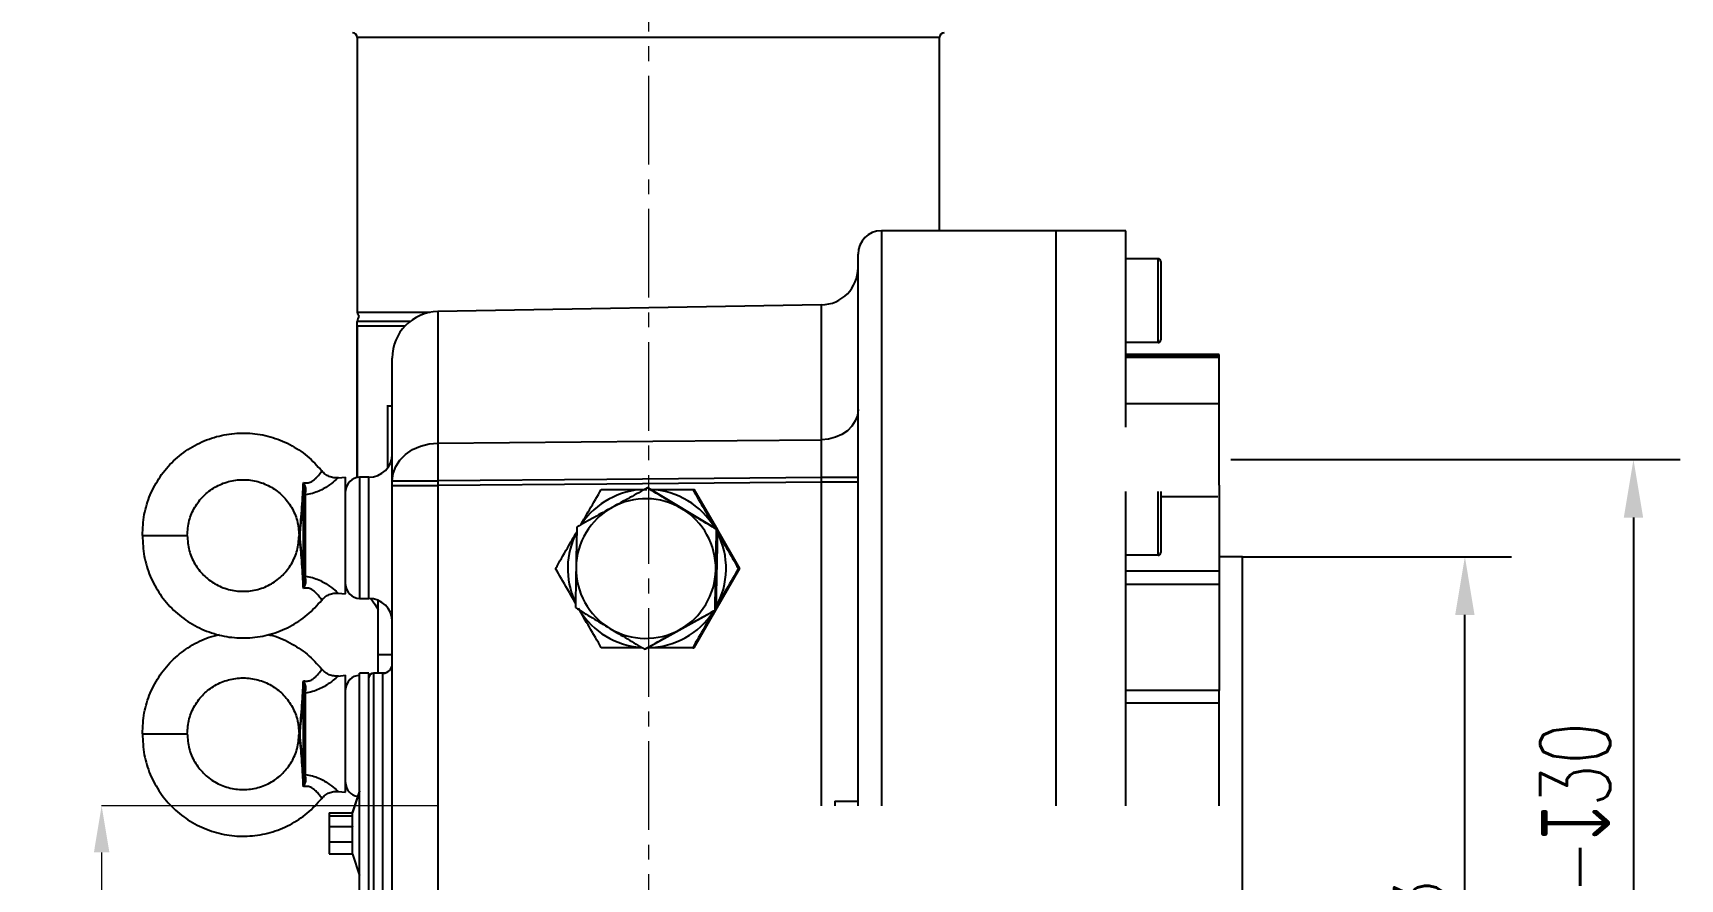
# Model space of a CAD drawing. Header units: millimetres. Extents: x 2063 to 4500, y 825 to 2548.
# Drawn here: x 2724 to 3077.6, y 1877.5 to 2059.2 of the extents above; entities that cross this region are included whole.
import ezdxf

# ---------------------------------------------------------------- set-up
doc = ezdxf.new("R2010")
doc.units = ezdxf.units.MM
doc.linetypes.add('CENTER2', pattern=[28.575, 19.05, -3.175, 3.175, -3.175])
doc.linetypes.add('点画线', pattern=[18, 12, -2, 2, -2])
doc.layers.add('AM_5', color=3, linetype='Continuous', lineweight=25)
doc.layers.add('中心线层', color=1, linetype='点画线', lineweight=18)
doc.styles.add('SLDTEXTSTYLE1', font='txt.shx', dxfattribs={"width": 0.7, "bigfont": 'gbcbig.shx'})
doc.styles.get("Standard").update_dxf_attribs({"font": 'arial.ttf'})
doc.styles.add('TH_GBDIM', font='simplex.shx', dxfattribs={"width": 0.707, "bigfont": 'hzfs.shx'})
doc.dimstyles.new('ISO-25$0', dxfattribs={"dimtxt": 2.5, "dimasz": 2.5, "dimexe": 1.25, "dimexo": 0.625, "dimtad": 1, "dimtxsty": 'Standard', "dimcen": 2.5, "dimdle": 5, "dimadec": 0, "dimazin": 0, "dimtfac": 1, "dimtmove": 0, "dimatfit": 3, "dimfxl": 0, "dimarcsym": 0})
doc.dimstyles.new('SLDDIMSTYLE12$0', dxfattribs={"dimtxt": 12, "dimasz": 10, "dimexe": 0, "dimexo": 0.0625, "dimgap": 0.875, "dimtad": 1, "dimdec": 1, "dimlfac": 1.8, "dimrnd": 1e-09, "dimzin": 12, "dimdsep": 46, "dimtxsty": 'SLDTEXTSTYLE1', "dimcen": 0.09, "dimdle": 8.16, "dimclrd": 3, "dimclre": 3, "dimadec": 0, "dimazin": 3, "dimtfac": 1, "dimtdec": 1, "dimtofl": 0, "dimtmove": 0, "dimatfit": 3, "dimfxl": 0, "dimfrac": 2, "dimtolj": 1, "dimlwd": 5, "dimlwe": 5, "dimarcsym": 0})

# ---------------------------------------------------------------- blocks, each defined once
blk = doc.blocks.new('*U46')
at = {"layer": '中心线层', "color": 0, "linetype": 'CENTER2', "transparency": 16777216}
blk.add_line((0, 67.5), (0, -393.5), dxfattribs=at)
blk = doc.blocks.new('*D57')
at = {"color": 1, "linetype": 'Continuous', "transparency": 16777216}
for p, q in [((2983.63, 1946.71), (3041.4, 1946.71)), ((3031.4, 1759.21), (3031.4, 1934.21)), ((2983.63, 1746.71), (3041.4, 1746.71))]:
    blk.add_line(p, q, dxfattribs=at)
at = {"color": 1, "linetype": 'ByBlock', "transparency": 16777216}
for points in [[(3029.31, 1934.21), (3033.48, 1934.21), (3031.4, 1946.71)], [(3029.31, 1759.21), (3033.48, 1759.21), (3031.4, 1746.71)]]:
    blk.add_solid(points, dxfattribs=at)
at = {"layer": 'Defpoints', "color": 0, "linetype": 'ByBlock', "transparency": 16777216}
for p in [(2981.13, 1946.71), (3031.4, 1946.71), (2981.13, 1746.71)]:
    blk.add_point(p, dxfattribs=at)
at = {"color": 1, "linetype": 'ByBlock', "lineweight": 5, "transparency": 16777216, "insert": (3014.15, 1846.71), "char_height": 15, "attachment_point": 5, "rotation": 90, "style": 'TH_GBDIM'}
blk.add_mtext('%%C200{\\H0.7x;\\S-0.1^ -0.3;}', dxfattribs=at)
blk = doc.blocks.new('*D65')
at = {"color": 1, "linetype": 'Continuous', "transparency": 16777216}
for p, q in [((2981.13, 1967.63), (3077.59, 1967.63)), ((3067.59, 1955.13), (3067.59, 1732.13)), ((2981.13, 1719.63), (3077.59, 1719.63))]:
    blk.add_line(p, q, dxfattribs=at)
at = {"color": 1, "linetype": 'ByBlock', "transparency": 16777216}
for points in [[(3065.51, 1955.13), (3069.67, 1955.13), (3067.59, 1967.63)], [(3065.51, 1732.13), (3069.67, 1732.13), (3067.59, 1719.63)]]:
    blk.add_solid(points, dxfattribs=at)
at = {"layer": 'Defpoints', "color": 0, "linetype": 'ByBlock', "transparency": 16777216}
for p in [(2978.63, 1967.63), (2978.63, 1719.63), (3067.59, 1719.63)]:
    blk.add_point(p, dxfattribs=at)
at = {"color": 1, "linetype": 'ByBlock', "lineweight": 5, "transparency": 16777216, "insert": (3055.09, 1843.63), "char_height": 15, "attachment_point": 5, "rotation": 90, "style": 'TH_GBDIM'}
blk.add_mtext('%%C254{\\A0;\\Fsimplex,hzfs|c134;\\W0.707;\\C1;-8-M16-\\Fgdt,gbcbig|c0;x\\Fsimplex,hzfs|c134;30}', dxfattribs=at)
blk = doc.blocks.new('*D49')
at = {"layer": 'AM_5', "color": 3, "lineweight": 5, "transparency": 16777216}
blk.add_line((2810.89, 1893.21), (2738.75, 1893.21), dxfattribs=at)
at = {"layer": 'AM_5', "color": 3, "linetype": 'Continuous', "lineweight": 5, "transparency": 16777216}
for p, q in [((2738.75, 1883.21), (2738.75, 1810.21)), ((2810.89, 1800.21), (2738.75, 1800.21))]:
    blk.add_line(p, q, dxfattribs=at)
at = {"layer": 'AM_5', "color": 3, "transparency": 16777216}
for points in [[(2737.09, 1883.21), (2740.42, 1883.21), (2738.75, 1893.21)], [(2737.09, 1810.21), (2740.42, 1810.21), (2738.75, 1800.21)]]:
    blk.add_solid(points, dxfattribs=at)
at = {"layer": 'Defpoints', "color": 0, "transparency": 16777216}
for p in [(2810.96, 1893.21), (2738.75, 1800.21), (2810.96, 1800.21)]:
    blk.add_point(p, dxfattribs=at)
at = {"layer": 'AM_5', "color": 0, "transparency": 16777216, "insert": (2731.88, 1846.71), "char_height": 12, "attachment_point": 5, "rotation": 90, "style": 'SLDTEXTSTYLE1'}
blk.add_mtext('\\A1;%%C90', dxfattribs=at)

msp = doc.modelspace()

# ---------------------------------------------------------------- linework, layer by layer
at = {"color": 7, "linetype": 'Continuous', "lineweight": 25}
for p, q in [((2793.63, 2058.21), (2793.63, 1999.21)), ((2918.63, 2016.71), (2918.63, 2058.21)), ((2943.63, 2016.71), (2906.13, 2016.71)), ((2958.63, 2016.71), (2943.63, 2016.71)), ((2943.63, 1911.074), (2943.63, 2016.71)), ((2943.63, 1893.21), (2943.63, 2016.71)), ((2958.63, 1974.552), (2958.63, 2016.71)), ((2901.13, 1893.21), (2901.13, 2011.71)), ((2965.53, 2010.709), (2958.63, 2010.709)), ((2965.53, 1992.709), (2965.53, 2010.709)), ((2966.13, 2010.109), (2966.13, 1993.309)), ((2893.269, 2000.818), (2810.955, 1999.381)), ((2965.53, 1992.709), (2958.63, 1992.709)), ((2801.13, 1962.988), (2801.13, 1989.383)), ((2978.63, 1990.148), (2958.63, 1990.148)), ((2978.63, 1989.763), (2958.63, 1989.763)), ((2978.63, 1989.524), (2958.63, 1989.524)), ((2978.63, 1989.763), (2978.63, 1990.148)), ((2978.63, 1989.524), (2978.63, 1989.763)), ((2978.63, 1979.522), (2978.63, 1989.524)), ((2801.13, 1979.063), (2800.005, 1979.063)), ((2801.13, 1979.052), (2800.005, 1979.052)), ((2800.13, 1978.063), (2800.005, 1978.063)), ((2978.63, 1979.522), (2958.63, 1979.522)), ((2978.63, 1973.161), (2978.63, 1979.522)), ((2978.63, 1962.108), (2978.63, 1973.161)), ((2782.132, 1960.929), (2782.051, 1962.649)), ((2789.539, 1963.671), (2791.13, 1963.83)), ((2791.13, 1938.73), (2791.13, 1963.83)), ((2796.13, 1963.78), (2794.13, 1963.78)), ((2801.13, 1730.431), (2801.13, 1962.988)), ((2801.13, 1962.988), (2810.955, 1962.988)), ((2810.955, 1962.988), (2810.955, 1730.431)), ((2901.13, 1963.728), (2893.269, 1963.728)), ((2893.269, 1893.21), (2893.269, 1963.728)), ((2901.13, 1962.728), (2893.269, 1962.728)), ((2893.269, 1893.21), (2893.269, 1962.728)), ((2782.101, 1959.734), (2782.132, 1960.929)), ((2782.101, 1942.826), (2782.101, 1959.734)), ((2782.519, 1961.096), (2782.46, 1960.006)), ((2782.46, 1960.006), (2782.46, 1942.554)), ((2801.13, 1729.431), (2801.13, 1961.988)), ((2801.13, 1961.988), (2810.955, 1961.988)), ((2810.955, 1961.988), (2810.955, 1729.431)), ((2856.094, 1961.503), (2855.914, 1961.503)), ((2856.094, 1961.503), (2870.939, 1952.582)), ((2865.646, 1961.185), (2865.967, 1961.185)), ((2870.93, 1952.587), (2865.967, 1961.185)), ((2958.63, 1911.074), (2958.63, 1960.717)), ((2965.53, 1947.035), (2965.53, 1960.717)), ((2966.13, 1960.717), (2966.13, 1947.635)), ((2966.13, 1959.69), (2978.367, 1959.69)), ((2978.63, 1962.108), (2978.63, 1959.69)), ((2978.63, 1959.69), (2978.63, 1943.722)), ((2870.939, 1952.582), (2870.636, 1935.264)), ((2870.939, 1952.582), (2870.758, 1952.582)), ((2875.78, 1944.185), (2870.939, 1952.572)), ((2781.273, 1951.28), (2781.275, 1951.281)), ((2965.53, 1947.035), (2958.63, 1947.035)), ((2983.63, 1946.71), (2978.63, 1946.71)), ((2983.63, 1884.571), (2983.63, 1946.71)), ((2782.051, 1939.911), (2782.132, 1941.631)), ((2782.132, 1941.631), (2782.101, 1942.826)), ((2782.46, 1942.554), (2782.519, 1941.464)), ((2870.637, 1935.274), (2875.78, 1944.185)), ((2875.46, 1944.185), (2875.78, 1944.185)), ((2958.63, 1943.722), (2978.63, 1943.722)), ((2978.63, 1943.722), (2978.63, 1940.841)), ((2789.539, 1938.889), (2791.13, 1938.73)), ((2794.13, 1937.78), (2796.13, 1937.78)), ((2958.63, 1940.841), (2978.63, 1940.841)), ((2978.63, 1940.841), (2978.63, 1917.974)), ((2798.13, 1925.71), (2798.13, 1937.363)), ((2870.636, 1935.264), (2855.49, 1926.867)), ((2865.967, 1927.185), (2870.628, 1935.259)), ((2870.636, 1935.264), (2870.456, 1935.264)), ((2865.646, 1927.185), (2865.967, 1927.185)), ((2798.13, 1925.71), (2801.13, 1925.71)), ((2798.13, 1921.794), (2798.13, 1925.71)), ((2855.49, 1926.867), (2855.309, 1926.867)), ((2782.132, 1918.358), (2782.051, 1920.078)), ((2789.539, 1921.099), (2791.13, 1921.258)), ((2791.13, 1896.158), (2791.13, 1921.258)), ((2796.13, 1921.71), (2794.13, 1921.71)), ((2794.13, 1771.71), (2794.13, 1921.71)), ((2796.13, 1771.71), (2796.13, 1921.71)), ((2796.18, 1921.208), (2796.13, 1921.208)), ((2796.297, 1921.227), (2796.131, 1921.209)), ((2799.13, 1921.71), (2797.13, 1921.71)), ((2798.13, 1921.794), (2799.705, 1921.794)), ((2798.13, 1921.71), (2798.13, 1921.794)), ((2782.101, 1917.162), (2782.132, 1918.358)), ((2782.101, 1900.254), (2782.101, 1917.162)), ((2782.519, 1918.524), (2782.46, 1917.434)), ((2782.46, 1917.434), (2782.46, 1899.983)), ((2978.63, 1917.974), (2958.63, 1917.974)), ((2978.63, 1915.259), (2978.63, 1917.974)), ((2978.63, 1915.259), (2958.63, 1915.259)), ((2978.63, 1893.21), (2978.63, 1915.259)), ((2943.63, 1893.21), (2943.63, 1911.074)), ((2958.63, 1893.21), (2958.63, 1911.074)), ((2781.273, 1908.708), (2781.275, 1908.709)), ((2782.051, 1897.339), (2782.132, 1899.059)), ((2782.132, 1899.059), (2782.101, 1900.254)), ((2782.46, 1899.983), (2782.519, 1898.893)), ((2789.539, 1896.317), (2791.13, 1896.158)), ((2794.13, 1896.446), (2792.63, 1891.919)), ((2794.13, 1896.344), (2792.63, 1891.817)), ((2787.63, 1891.732), (2792.63, 1891.732)), ((2787.63, 1891.732), (2787.63, 1891.068)), ((2792.63, 1891.817), (2792.63, 1891.919)), ((2792.63, 1891.068), (2792.63, 1891.817)), ((2896.13, 1894.21), (2901.13, 1894.21)), ((2896.13, 1894.21), (2896.13, 1893.21)), ((2787.63, 1891.068), (2792.63, 1891.068)), ((2787.63, 1891.068), (2787.63, 1888.825)), ((2787.63, 1888.825), (2792.63, 1888.825)), ((2787.63, 1888.825), (2787.63, 1885.467)), ((2792.63, 1888.891), (2792.63, 1891.068)), ((2792.63, 1888.891), (2792.63, 1888.825)), ((2792.63, 1888.825), (2792.63, 1888.754)), ((2792.63, 1885.467), (2792.63, 1888.754)), ((2787.63, 1885.467), (2792.63, 1885.467)), ((2787.63, 1885.467), (2787.63, 1882.903)), ((2792.63, 1882.903), (2792.63, 1885.467)), ((2787.63, 1882.903), (2792.63, 1882.903)), ((2792.63, 1882.817), (2792.63, 1882.903)), ((2792.63, 1882.817), (2794.13, 1878.29)), ((2983.63, 1746.71), (2983.63, 1884.571))]:
    msp.add_line(p, q, dxfattribs=at)
at = {"color": 8, "linetype": 'Continuous', "lineweight": 25}
for p, q in [((2918.63, 2058.21), (2793.63, 2058.21)), ((2906.13, 2016.71), (2906.13, 1893.21)), ((2793.63, 1999.21), (2809.277, 1999.21)), ((2810.955, 1999.381), (2810.955, 1971.137)), ((2893.269, 1971.846), (2893.269, 2000.818)), ((2804.906, 1997.21), (2793.63, 1997.21)), ((2803.823, 1996.21), (2793.63, 1996.21)), ((2794.13, 1963.78), (2794.13, 1950.78)), ((2796.13, 1950.78), (2796.13, 1963.78)), ((2794.13, 1950.78), (2794.13, 1937.78)), ((2796.13, 1937.78), (2796.13, 1950.78)), ((2797.13, 1921.71), (2797.13, 1846.21)), ((2799.13, 1846.21), (2799.13, 1921.71))]:
    msp.add_line(p, q, dxfattribs=at)
at = {"color": 7, "linetype": 'Continuous', "lineweight": 25, "flags": 128}
for points in [[(2901.13, 1978.341), (2900.979, 1977.088), (2900.534, 1975.882), (2899.81, 1974.768), (2898.836, 1973.788), (2897.646, 1972.98), (2896.288, 1972.373), (2894.81, 1971.99), (2893.269, 1971.846)], [(2801.13, 1962.988), (2801.317, 1964.561), (2801.874, 1966.074), (2802.779, 1967.472), (2803.997, 1968.701), (2805.484, 1969.715), (2807.182, 1970.477), (2809.029, 1970.957), (2810.955, 1971.137)], [(2810.955, 1971.137), (2857.051, 1971.535), (2893.269, 1971.846)], [(2893.269, 1963.728), (2847.173, 1963.314), (2810.955, 1962.988)], [(2893.269, 1962.728), (2847.173, 1962.314), (2810.955, 1961.988)], [(2796.518, 1937.765), (2797.41, 1936.546), (2798.13, 1935.414)]]:
    msp.add_lwpolyline(points, dxfattribs=at)
at = {"color": 7, "linetype": 'Continuous', "lineweight": 25}
for centre, radius, start, end in [((2792.63, 2058.21), 1, 0, 90), ((2919.63, 2058.21), 1, 90, 180), ((2906.13, 2011.71), 5, 90, 180), ((2893.13, 2008.817), 8, 271, 0), ((2965.53, 2010.109), 0.6, 0, 90), ((2794.63, 1999.21), 1, 180, 233.1301), ((2795.63, 1997.21), 2, 143.1301, 180), ((2811.13, 1989.383), 10, 91, 180), ((2965.53, 1993.309), 0.6, 270, 0), ((3181.996, 1967.063), 371.063, 179.37086, 180.62914), ((2796.13, 1968.78), 5, 270, 0), ((2794.13, 1960.78), 3, 90, 180), ((2855.807, 1944.188), 16.997, 91.91365, 145.41437), ((2855.588, 1944.189), 14.996, 58.99565, 119.00406), ((2855.806, 1944.188), 16.997, 30.87022, 87.12208), ((2855.591, 1944.185), 15, 119.00586, 179.00186), ((2855.585, 1944.185), 15, 358.99858, 58.99402), ((2855.811, 1944.185), 17.002, 152.78645, 204.5019), ((2855.801, 1944.185), 17.002, 330.83185, 27.16846), ((2965.53, 1947.635), 0.6, 270, 0), ((2855.591, 1944.184), 15, 178.99857, 238.99403), ((2855.585, 1944.184), 15, 299.00586, 359.00186), ((2794.13, 1940.78), 3, 180, 270), ((2796.13, 1932.78), 5, 0, 90), ((2855.807, 1944.182), 16.997, 211.96341, 265.36041), ((2855.806, 1944.182), 16.997, 270.88075, 327.12665), ((2855.588, 1944.18), 14.996, 238.99565, 299.00406), ((2799.13, 1923.71), 2, 270, 0), ((2794.13, 1918.208), 3, 90, 180), ((2797.13, 1920.71), 1, 90, 180), ((2794.13, 1898.208), 3, 180, 262.3135)]:
    msp.add_arc(centre, radius, start, end, dxfattribs=at)
for points, knots in [([(2793.63, 1996.21), (2793.63, 1980.056), (2793.63, 1947.251), (2793.63, 1980.389), (2793.63, 1997.21)], [0, 0, 0, 0, 0.4924177, 1, 1, 1, 1]), ([(2800.13, 1978.996), (2800.13, 1979.001), (2800.13, 1979.015), (2800.13, 1978.123), (2800.13, 1975.955), (2800.13, 1972.758), (2800.13, 1969.264), (2800.13, 1966.969), (2800.13, 1965.949)], [0, 0, 0, 0, 0.07905242, 0.25717579, 0.43580159, 0.62167716, 0.83171196, 1, 1, 1, 1]), ([(2800.13, 1977.996), (2800.13, 1978.001), (2800.13, 1978.015), (2800.13, 1977.123), (2800.13, 1974.955), (2800.13, 1971.759), (2800.13, 1968.601), (2800.13, 1966.638), (2800.13, 1965.949)], [0, 0, 0, 0, 0.0836351, 0.2720844, 0.4610653, 0.6577161, 0.8799268, 1, 1, 1, 1]), ([(2747.53, 1951.28), (2747.592, 1952.788), (2747.715, 1955.779), (2749.062, 1960.077), (2751.19, 1964), (2754.111, 1967.413), (2757.679, 1970.185), (2761.755, 1972.141), (2766.114, 1973.226), (2770.585, 1973.39), (2775.003, 1972.622), (2779.191, 1970.962), (2783.001, 1968.49), (2785.014, 1966.262), (2786.018, 1965.151)], [0, 0, 0, 0, 0.0841276, 0.1668473, 0.2492864, 0.3324419, 0.4163129, 0.5002491, 0.5835276, 0.6658751, 0.7487471, 0.8325606, 0.916514, 1, 1, 1, 1]), ([(2893.269, 1963.728), (2893.27, 1963.833), (2893.271, 1964.044), (2893.273, 1964.362), (2893.275, 1964.681), (2893.277, 1965.001), (2893.278, 1965.322), (2893.279, 1965.642), (2893.281, 1965.962), (2893.282, 1966.281), (2893.282, 1966.599), (2893.283, 1966.914), (2893.284, 1967.226), (2893.284, 1967.535), (2893.284, 1967.841), (2893.284, 1968.142), (2893.284, 1968.438), (2893.284, 1968.729), (2893.284, 1969.014), (2893.284, 1969.293), (2893.283, 1969.565), (2893.282, 1969.83), (2893.282, 1970.088), (2893.281, 1970.338), (2893.279, 1970.58), (2893.278, 1970.814), (2893.277, 1971.038), (2893.275, 1971.254), (2893.273, 1971.461), (2893.271, 1971.659), (2893.27, 1971.784), (2893.269, 1971.846)], [0, 0, 0, 0, 0.033334, 0.0669056, 0.1007003, 0.1347029, 0.1688975, 0.2032678, 0.2377967, 0.272467, 0.3072606, 0.3421594, 0.3771446, 0.4121973, 0.4472985, 0.4824288, 0.5175688, 0.5526991, 0.5878003, 0.6228532, 0.6578384, 0.6927373, 0.7275311, 0.7622015, 0.7967307, 0.8311011, 0.865296, 0.8992988, 0.9330937, 0.9666657, 1, 1, 1, 1]), ([(2757.13, 1951.28), (2757.212, 1952.356), (2757.374, 1954.471), (2758.65, 1957.39), (2760.541, 1959.861), (2763.026, 1961.771), (2765.953, 1962.985), (2769.13, 1963.409), (2772.306, 1962.985), (2775.233, 1961.771), (2777.719, 1959.861), (2779.609, 1957.39), (2780.886, 1954.471), (2781.047, 1952.356), (2781.13, 1951.28)], [0, 0, 0, 0, 0.0855809, 0.1683033, 0.2498841, 0.3317774, 0.4154498, 0.5000001, 0.5845503, 0.6682225, 0.750116, 0.8316967, 0.9144191, 1, 1, 1, 1]), ([(2781.273, 1951.28), (2781.274, 1951.348), (2781.274, 1951.483), (2781.286, 1951.737), (2781.314, 1952.141), (2781.381, 1952.893), (2781.52, 1954.388), (2781.709, 1956.623), (2781.913, 1959.519), (2782.005, 1961.61), (2782.051, 1962.649)], [0, 0, 0, 0, 0.0160553, 0.0320872, 0.0637622, 0.1270518, 0.2533639, 0.5046787, 0.7537627, 1, 1, 1, 1]), ([(2782.051, 1962.649), (2782.232, 1962.622), (2782.576, 1962.568), (2783.078, 1962.594), (2783.525, 1962.708), (2784.057, 1962.964), (2784.603, 1963.41), (2785.284, 1964.151), (2785.87, 1964.947), (2785.969, 1965.083), (2786.018, 1965.151)], [0, 0, 0, 0, 0.0612863, 0.1168813, 0.1696755, 0.2236061, 0.338303, 0.464259, 0.733096, 1, 1, 1, 1]), ([(2782.051, 1962.649), (2782.171, 1962.39), (2782.35, 1962.002), (2782.513, 1961.48), (2782.517, 1961.224), (2782.519, 1961.096)], [0, 0, 0, 0, 0.4998285, 0.7495654, 1, 1, 1, 1]), ([(2789.539, 1963.671), (2789.513, 1963.65), (2789.462, 1963.607), (2788.941, 1963.166), (2788.009, 1962.372), (2786.652, 1961.447), (2785.407, 1960.8), (2783.994, 1960.284), (2782.978, 1960.1), (2782.46, 1960.006)], [0, 0, 0, 0, 0.1230817, 0.2506793, 0.4990912, 0.6288925, 0.7515412, 0.8732044, 1, 1, 1, 1]), ([(2789.566, 1963.674), (2789.235, 1963.662), (2788.563, 1963.639), (2787.582, 1963.926), (2786.689, 1964.423), (2786.234, 1964.918), (2786.01, 1965.162)], [0, 0, 0, 0, 0.2459297, 0.4998891, 0.7539069, 1, 1, 1, 1]), ([(2782.132, 1960.929), (2782.108, 1960.625), (2782.054, 1959.941), (2781.96, 1958.818), (2781.862, 1957.708), (2781.769, 1956.699), (2781.685, 1955.813), (2781.603, 1954.976), (2781.528, 1954.22), (2781.462, 1953.57), (2781.405, 1953.008), (2781.359, 1952.545), (2781.326, 1952.197), (2781.301, 1951.903), (2781.284, 1951.656), (2781.276, 1951.434), (2781.276, 1951.331), (2781.275, 1951.281)], [0, 0, 0, 0, 0.084729, 0.1901289, 0.3208741, 0.4127167, 0.4994061, 0.5995305, 0.6828933, 0.7496788, 0.8195175, 0.8748678, 0.9089391, 0.9373909, 0.9721344, 0.9863233, 1, 1, 1, 1]), ([(2782.46, 1960.006), (2782.414, 1959.999), (2782.323, 1959.985), (2782.21, 1959.922), (2782.127, 1959.836), (2782.11, 1959.768), (2782.101, 1959.734)], [0, 0, 0, 0, 0.2500071, 0.4999924, 0.7499946, 1, 1, 1, 1]), ([(2782.519, 1961.096), (2782.472, 1961.094), (2782.375, 1961.091), (2782.248, 1961.055), (2782.159, 1960.998), (2782.141, 1960.952), (2782.132, 1960.929)], [0, 0, 0, 0, 0.2422847, 0.5000697, 0.7574603, 1, 1, 1, 1]), ([(2841.597, 1953.568), (2842.22, 1954.644), (2843.713, 1957.226), (2845.169, 1959.726), (2846.019, 1961.185)], [0, 0, 0, 0, 0.4168003, 1, 1, 1, 1]), ([(2846.019, 1961.185), (2847.696, 1961.185), (2850.901, 1961.185), (2854.223, 1961.185), (2855.806, 1961.185)], [0, 0, 0, 0, 0.5232583, 1, 1, 1, 1]), ([(2855.914, 1961.503), (2854.665, 1960.815), (2852.169, 1959.439), (2849.601, 1958.016), (2848.317, 1957.304)], [0, 0, 0, 0, 0.4999984, 1, 1, 1, 1]), ([(2863.312, 1957.042), (2862.056, 1957.798), (2859.544, 1959.31), (2857.124, 1960.772), (2855.914, 1961.503)], [0, 0, 0, 0, 0.5000017, 1, 1, 1, 1]), ([(2856.623, 1961.185), (2857.935, 1961.185), (2860.987, 1961.185), (2863.954, 1961.185), (2865.646, 1961.185)], [0, 0, 0, 0, 0.4298509, 1, 1, 1, 1]), ([(2865.646, 1961.185), (2866.481, 1959.726), (2868.034, 1957.009), (2869.651, 1954.205), (2870.399, 1952.906)], [0, 0, 0, 0, 0.5371104, 1, 1, 1, 1]), ([(2848.317, 1957.304), (2847.035, 1956.593), (2844.471, 1955.171), (2842.002, 1953.794), (2840.767, 1953.105)], [0, 0, 0, 0, 0.5000014, 1, 1, 1, 1]), ([(2870.758, 1952.582), (2869.535, 1953.313), (2867.089, 1954.776), (2864.571, 1956.287), (2863.312, 1957.042)], [0, 0, 0, 0, 0.4999986, 1, 1, 1, 1]), ([(2836.206, 1944.185), (2837.04, 1945.643), (2838.524, 1948.239), (2840.069, 1950.919), (2840.745, 1952.093)], [0, 0, 0, 0, 0.5619735, 1, 1, 1, 1]), ([(2840.767, 1953.105), (2840.735, 1951.686), (2840.672, 1948.847), (2840.619, 1945.913), (2840.593, 1944.446)], [0, 0, 0, 0, 0.4999982, 1, 1, 1, 1]), ([(2870.583, 1943.923), (2870.611, 1945.39), (2870.665, 1948.324), (2870.727, 1951.162), (2870.758, 1952.582)], [0, 0, 0, 0, 0.5000011, 1, 1, 1, 1]), ([(2870.928, 1951.99), (2871.587, 1950.851), (2873.117, 1948.205), (2874.61, 1945.643), (2875.46, 1944.185)], [0, 0, 0, 0, 0.430737, 1, 1, 1, 1]), ([(2747.53, 1951.28), (2747.602, 1951.28), (2747.746, 1951.28), (2748.856, 1951.28), (2750.443, 1951.28), (2752.33, 1951.28), (2754.217, 1951.28), (2755.803, 1951.28), (2756.913, 1951.28), (2757.058, 1951.28), (2757.13, 1951.28)], [0, 0, 0, 0, 0.1249966, 0.2499993, 0.3749977, 0.5000001, 0.625002, 0.7500009, 0.8750033, 1, 1, 1, 1]), ([(2747.53, 1951.28), (2747.592, 1949.772), (2747.715, 1946.781), (2749.062, 1942.484), (2751.19, 1938.56), (2754.111, 1935.147), (2757.679, 1932.375), (2761.755, 1930.419), (2766.114, 1929.334), (2770.585, 1929.17), (2775.003, 1929.938), (2779.191, 1931.599), (2783.001, 1934.07), (2785.014, 1936.298), (2786.018, 1937.409)], [0, 0, 0, 0, 0.08412762, 0.16684722, 0.24928627, 0.33244194, 0.41631291, 0.50024913, 0.58352765, 0.66587511, 0.74874718, 0.83256058, 0.91651403, 1, 1, 1, 1]), ([(2757.13, 1951.28), (2757.212, 1950.204), (2757.374, 1948.089), (2758.65, 1945.17), (2760.541, 1942.699), (2763.026, 1940.789), (2765.953, 1939.575), (2769.13, 1939.151), (2772.306, 1939.575), (2775.233, 1940.789), (2777.719, 1942.699), (2779.609, 1945.17), (2780.886, 1948.089), (2781.047, 1950.204), (2781.13, 1951.28)], [0, 0, 0, 0, 0.0855809, 0.1683031, 0.2498841, 0.3317774, 0.4154498, 0.5000001, 0.5845503, 0.6682226, 0.750116, 0.8316969, 0.9144191, 1, 1, 1, 1]), ([(2781.13, 1951.28), (2781.137, 1951.28), (2781.15, 1951.28), (2781.236, 1951.28), (2781.273, 1951.28)], [0, 0, 0, 0, 0.5620373, 1, 1, 1, 1]), ([(2782.051, 1939.911), (2782.005, 1940.948), (2781.912, 1943.036), (2781.66, 1946.701), (2781.415, 1949.089), (2781.276, 1950.944), (2781.274, 1951.212), (2781.273, 1951.28)], [0, 0, 0, 0, 0.2463426, 0.4955329, 0.9363881, 0.9839661, 1, 1, 1, 1]), ([(2781.275, 1951.281), (2781.276, 1951.196), (2781.278, 1950.949), (2781.31, 1950.539), (2781.35, 1950.105), (2781.398, 1949.619), (2781.444, 1949.167), (2781.491, 1948.705), (2781.535, 1948.272), (2781.581, 1947.81), (2781.633, 1947.281), (2781.698, 1946.61), (2781.793, 1945.618), (2781.91, 1944.324), (2782.03, 1942.923), (2782.101, 1942.023), (2782.132, 1941.631)], [0, 0, 0, 0, 0.0229846, 0.0669848, 0.1284104, 0.171322, 0.2333764, 0.2833036, 0.3280349, 0.3791359, 0.4366491, 0.5006132, 0.5943891, 0.7495769, 0.8908396, 1, 1, 1, 1]), ([(2782.519, 1941.464), (2782.517, 1941.336), (2782.513, 1941.081), (2782.35, 1940.558), (2782.171, 1940.17), (2782.051, 1939.911)], [0, 0, 0, 0, 0.2504352, 0.5001725, 1, 1, 1, 1]), ([(2782.46, 1942.554), (2782.414, 1942.561), (2782.323, 1942.575), (2782.21, 1942.638), (2782.127, 1942.724), (2782.11, 1942.792), (2782.101, 1942.826)], [0, 0, 0, 0, 0.2500035, 0.499994, 0.7499954, 1, 1, 1, 1]), ([(2782.519, 1941.464), (2782.472, 1941.466), (2782.374, 1941.469), (2782.248, 1941.506), (2782.158, 1941.562), (2782.14, 1941.608), (2782.132, 1941.631)], [0, 0, 0, 0, 0.24142859, 0.49999816, 0.75857805, 1, 1, 1, 1]), ([(2782.46, 1942.554), (2782.979, 1942.46), (2783.996, 1942.276), (2785.409, 1941.758), (2786.658, 1941.11), (2788.013, 1940.181), (2788.979, 1939.393), (2789.472, 1938.953), (2789.516, 1938.911), (2789.539, 1938.889)], [0, 0, 0, 0, 0.126833, 0.2485495, 0.3712873, 0.5012223, 0.7516003, 0.874723, 1, 1, 1, 1]), ([(2840.477, 1936.742), (2839.891, 1937.759), (2838.437, 1940.283), (2837.04, 1942.727), (2836.206, 1944.185)], [0, 0, 0, 0, 0.4033592, 1, 1, 1, 1]), ([(2840.593, 1944.446), (2840.568, 1942.979), (2840.518, 1940.046), (2840.483, 1937.207), (2840.465, 1935.788)], [0, 0, 0, 0, 0.500001, 1, 1, 1, 1]), ([(2870.456, 1935.264), (2870.474, 1936.683), (2870.512, 1939.522), (2870.559, 1942.456), (2870.583, 1943.923)], [0, 0, 0, 0, 0.49999809, 1, 1, 1, 1]), ([(2875.46, 1944.185), (2874.61, 1942.726), (2873.025, 1940.005), (2871.401, 1937.196), (2870.647, 1935.894)], [0, 0, 0, 0, 0.5363186, 1, 1, 1, 1]), ([(2786.018, 1937.409), (2785.971, 1937.478), (2785.882, 1937.607), (2785.32, 1938.364), (2784.733, 1939.005), (2784.304, 1939.381), (2784.015, 1939.606), (2783.647, 1939.804), (2783.139, 1939.96), (2782.6, 1939.994), (2782.238, 1939.939), (2782.051, 1939.911)], [0, 0, 0, 0, 0.2665295, 0.4975149, 0.6655797, 0.7173304, 0.7479628, 0.8176422, 0.877428, 0.9365512, 1, 1, 1, 1]), ([(2786.01, 1937.399), (2786.234, 1937.642), (2786.689, 1938.138), (2787.582, 1938.635), (2788.563, 1938.922), (2789.235, 1938.898), (2789.566, 1938.886)], [0, 0, 0, 0, 0.246092, 0.500111, 0.75407, 1, 1, 1, 1]), ([(2840.465, 1935.788), (2841.675, 1935.056), (2844.094, 1933.593), (2846.607, 1932.082), (2847.864, 1931.327)], [0, 0, 0, 0, 0.4999985, 1, 1, 1, 1]), ([(2846.019, 1927.185), (2845.169, 1928.644), (2843.544, 1931.433), (2841.88, 1934.312), (2841.086, 1935.685)], [0, 0, 0, 0, 0.5232581, 1, 1, 1, 1]), ([(2862.859, 1931.065), (2864.144, 1931.776), (2866.712, 1933.198), (2869.208, 1934.575), (2870.456, 1935.264)], [0, 0, 0, 0, 0.5000015, 1, 1, 1, 1]), ([(2870.119, 1934.977), (2869.465, 1933.842), (2867.943, 1931.201), (2866.48, 1928.643), (2865.646, 1927.185)], [0, 0, 0, 0, 0.4297957, 1, 1, 1, 1]), ([(2847.864, 1931.327), (2849.122, 1930.571), (2851.639, 1929.059), (2854.086, 1927.597), (2855.309, 1926.867)], [0, 0, 0, 0, 0.5000017, 1, 1, 1, 1]), ([(2855.309, 1926.867), (2856.544, 1927.555), (2859.014, 1928.93), (2861.577, 1930.354), (2862.859, 1931.065)], [0, 0, 0, 0, 0.4999984, 1, 1, 1, 1]), ([(2747.53, 1908.708), (2747.592, 1910.216), (2747.715, 1913.207), (2749.061, 1917.505), (2751.191, 1921.426), (2754.109, 1924.849), (2757.686, 1927.585), (2761.094, 1929.345), (2763.33, 1929.829), (2764.097, 1929.994)], [0, 0, 0, 0, 0.1546339, 0.3066796, 0.4582096, 0.6110569, 0.7652189, 0.9195008, 1, 1, 1, 1]), ([(2774.443, 1929.994), (2774.61, 1929.967), (2776.257, 1929.698), (2779.18, 1928.333), (2783.004, 1925.933), (2785.015, 1923.695), (2786.018, 1922.579)], [0, 0, 0, 0, 0.036398, 0.3578382, 0.6798155, 1, 1, 1, 1]), ([(2854.777, 1927.185), (2853.54, 1927.185), (2850.565, 1927.185), (2847.695, 1927.185), (2846.019, 1927.185)], [0, 0, 0, 0, 0.4161267, 1, 1, 1, 1]), ([(2865.646, 1927.185), (2863.954, 1927.185), (2860.803, 1927.185), (2857.563, 1927.185), (2856.063, 1927.185)], [0, 0, 0, 0, 0.5371602, 1, 1, 1, 1]), ([(2757.13, 1908.708), (2757.212, 1909.784), (2757.374, 1911.9), (2758.65, 1914.818), (2760.541, 1917.289), (2763.026, 1919.199), (2765.953, 1920.414), (2769.13, 1920.837), (2772.306, 1920.414), (2775.233, 1919.199), (2777.719, 1917.289), (2779.609, 1914.818), (2780.886, 1911.9), (2781.047, 1909.784), (2781.13, 1908.708)], [0, 0, 0, 0, 0.08558101, 0.16830319, 0.24988418, 0.33177739, 0.41544986, 0.50000007, 0.58455029, 0.66822258, 0.75011594, 0.83169681, 0.91441899, 1, 1, 1, 1]), ([(2781.273, 1908.708), (2781.274, 1908.776), (2781.274, 1908.911), (2781.286, 1909.165), (2781.314, 1909.569), (2781.381, 1910.321), (2781.52, 1911.816), (2781.709, 1914.051), (2781.913, 1916.947), (2782.005, 1919.038), (2782.051, 1920.078)], [0, 0, 0, 0, 0.0160553, 0.0320873, 0.0637626, 0.1270522, 0.2533643, 0.5046784, 0.7537631, 1, 1, 1, 1]), ([(2782.051, 1920.078), (2782.232, 1920.05), (2782.576, 1919.997), (2783.078, 1920.023), (2783.525, 1920.136), (2784.057, 1920.393), (2784.603, 1920.838), (2785.284, 1921.58), (2785.87, 1922.375), (2785.969, 1922.511), (2786.018, 1922.579)], [0, 0, 0, 0, 0.0612864, 0.1168813, 0.1696758, 0.223606, 0.3383032, 0.4642592, 0.7330961, 1, 1, 1, 1]), ([(2782.051, 1920.078), (2782.171, 1919.819), (2782.35, 1919.43), (2782.513, 1918.908), (2782.517, 1918.652), (2782.519, 1918.524)], [0, 0, 0, 0, 0.4998294, 0.7495669, 1, 1, 1, 1]), ([(2789.539, 1921.099), (2789.513, 1921.078), (2789.462, 1921.035), (2788.941, 1920.594), (2788.009, 1919.8), (2786.652, 1918.876), (2785.407, 1918.229), (2783.994, 1917.712), (2782.978, 1917.528), (2782.46, 1917.434)], [0, 0, 0, 0, 0.1230823, 0.2506793, 0.499091, 0.6288926, 0.7515414, 0.8732044, 1, 1, 1, 1]), ([(2789.566, 1921.102), (2789.235, 1921.09), (2788.563, 1921.067), (2787.582, 1921.354), (2786.689, 1921.851), (2786.234, 1922.346), (2786.01, 1922.59)], [0, 0, 0, 0, 0.24593, 0.499889, 0.753908, 1, 1, 1, 1]), ([(2782.132, 1918.358), (2782.108, 1918.053), (2782.054, 1917.369), (2781.96, 1916.246), (2781.862, 1915.137), (2781.769, 1914.127), (2781.685, 1913.241), (2781.603, 1912.404), (2781.528, 1911.649), (2781.462, 1910.998), (2781.405, 1910.436), (2781.359, 1909.973), (2781.326, 1909.626), (2781.301, 1909.331), (2781.284, 1909.084), (2781.276, 1908.862), (2781.276, 1908.759), (2781.275, 1908.709)], [0, 0, 0, 0, 0.0847283, 0.1901281, 0.3208736, 0.4127166, 0.4994057, 0.5995298, 0.6828936, 0.7496785, 0.8195173, 0.8748672, 0.9089389, 0.9373913, 0.9721343, 0.9863236, 1, 1, 1, 1]), ([(2782.46, 1917.434), (2782.414, 1917.427), (2782.323, 1917.413), (2782.21, 1917.35), (2782.127, 1917.265), (2782.11, 1917.196), (2782.101, 1917.162)], [0, 0, 0, 0, 0.2500063, 0.5000046, 0.7500014, 1, 1, 1, 1]), ([(2782.519, 1918.524), (2782.472, 1918.522), (2782.375, 1918.519), (2782.248, 1918.483), (2782.159, 1918.426), (2782.141, 1918.38), (2782.132, 1918.358)], [0, 0, 0, 0, 0.2422833, 0.5000699, 0.7574449, 1, 1, 1, 1]), ([(2747.53, 1908.708), (2747.592, 1907.2), (2747.715, 1904.21), (2749.062, 1899.912), (2751.19, 1895.988), (2754.111, 1892.575), (2757.679, 1889.803), (2761.755, 1887.848), (2766.114, 1886.763), (2770.585, 1886.598), (2775.003, 1887.366), (2779.191, 1889.027), (2783.001, 1891.498), (2785.014, 1893.726), (2786.018, 1894.837)], [0, 0, 0, 0, 0.08412755, 0.16684728, 0.24928633, 0.33244194, 0.41631291, 0.50024912, 0.58352764, 0.6658751, 0.74874718, 0.83256057, 0.91651398, 1, 1, 1, 1]), ([(2747.53, 1908.708), (2747.602, 1908.708), (2747.746, 1908.708), (2748.856, 1908.708), (2750.443, 1908.708), (2752.33, 1908.708), (2754.217, 1908.708), (2755.803, 1908.708), (2756.913, 1908.708), (2757.058, 1908.708), (2757.13, 1908.708)], [0, 0, 0, 0, 0.1249966, 0.2499996, 0.3749978, 0.5000001, 0.625002, 0.7500006, 0.8750033, 1, 1, 1, 1]), ([(2757.13, 1908.708), (2757.212, 1907.633), (2757.374, 1905.517), (2758.65, 1902.599), (2760.541, 1900.128), (2763.026, 1898.218), (2765.953, 1897.003), (2769.13, 1896.579), (2772.306, 1897.003), (2775.233, 1898.218), (2777.719, 1900.128), (2779.609, 1902.599), (2780.886, 1905.517), (2781.047, 1907.633), (2781.13, 1908.708)], [0, 0, 0, 0, 0.0855808, 0.1683031, 0.2498841, 0.3317774, 0.4154498, 0.5000001, 0.5845503, 0.6682226, 0.7501161, 0.8316969, 0.9144192, 1, 1, 1, 1]), ([(2781.13, 1908.708), (2781.137, 1908.708), (2781.15, 1908.708), (2781.236, 1908.708), (2781.273, 1908.708)], [0, 0, 0, 0, 0.5620417, 1, 1, 1, 1]), ([(2782.051, 1897.339), (2782.005, 1898.377), (2781.912, 1900.464), (2781.66, 1904.129), (2781.415, 1906.517), (2781.276, 1908.372), (2781.274, 1908.641), (2781.273, 1908.708)], [0, 0, 0, 0, 0.2463432, 0.4955333, 0.9363878, 0.9839663, 1, 1, 1, 1]), ([(2781.275, 1908.709), (2781.276, 1908.624), (2781.278, 1908.377), (2781.31, 1907.967), (2781.35, 1907.533), (2781.398, 1907.048), (2781.444, 1906.595), (2781.491, 1906.133), (2781.535, 1905.7), (2781.581, 1905.238), (2781.633, 1904.709), (2781.698, 1904.039), (2781.793, 1903.046), (2781.91, 1901.753), (2782.03, 1900.351), (2782.101, 1899.451), (2782.132, 1899.059)], [0, 0, 0, 0, 0.0229846, 0.0669854, 0.128411, 0.171322, 0.2333764, 0.2833039, 0.3280347, 0.3791354, 0.436649, 0.5006134, 0.5943892, 0.7495766, 0.8908393, 1, 1, 1, 1]), ([(2782.519, 1898.893), (2782.517, 1898.765), (2782.513, 1898.509), (2782.35, 1897.987), (2782.171, 1897.598), (2782.051, 1897.339)], [0, 0, 0, 0, 0.2504342, 0.5001705, 1, 1, 1, 1]), ([(2782.46, 1899.983), (2782.414, 1899.99), (2782.323, 1900.003), (2782.21, 1900.066), (2782.127, 1900.152), (2782.11, 1900.22), (2782.101, 1900.254)], [0, 0, 0, 0, 0.2500073, 0.5000067, 0.7500004, 1, 1, 1, 1]), ([(2782.519, 1898.893), (2782.472, 1898.894), (2782.374, 1898.897), (2782.248, 1898.934), (2782.158, 1898.99), (2782.14, 1899.037), (2782.132, 1899.059)], [0, 0, 0, 0, 0.2414271, 0.4999894, 0.7585682, 1, 1, 1, 1]), ([(2782.46, 1899.983), (2782.979, 1899.888), (2783.996, 1899.704), (2785.409, 1899.187), (2786.658, 1898.538), (2788.013, 1897.609), (2788.979, 1896.822), (2789.472, 1896.381), (2789.516, 1896.339), (2789.539, 1896.317)], [0, 0, 0, 0, 0.1268329, 0.2485494, 0.3712871, 0.5012228, 0.7516002, 0.8747224, 1, 1, 1, 1]), ([(2786.018, 1894.837), (2785.971, 1894.906), (2785.882, 1895.035), (2785.32, 1895.792), (2784.733, 1896.433), (2784.304, 1896.809), (2784.015, 1897.034), (2783.647, 1897.233), (2783.139, 1897.388), (2782.6, 1897.423), (2782.238, 1897.368), (2782.051, 1897.339)], [0, 0, 0, 0, 0.2665293, 0.4975149, 0.6655795, 0.7173307, 0.7479631, 0.8176425, 0.8774282, 0.9365512, 1, 1, 1, 1]), ([(2786.01, 1894.827), (2786.234, 1895.071), (2786.689, 1895.566), (2787.582, 1896.063), (2788.563, 1896.35), (2789.235, 1896.326), (2789.566, 1896.315)], [0, 0, 0, 0, 0.2460925, 0.5001113, 0.7540702, 1, 1, 1, 1])]:
    msp.add_open_spline(points, degree=3, knots=knots, dxfattribs=at)

# ---------------------------------------------------------------- block references
at = {"layer": '中心线层', "linetype": 'CENTER2'}
msp.add_blockref('*U46', (2856.13, 2068.21), dxfattribs=at)

# ---------------------------------------------------------------- dimensions: what is measured, and where the dimension line sits
at = {"color": 0, "linetype": 'ByBlock', "lineweight": 5}
for base, p1, p2, text, override, picture, middle in [((3067.591, 1719.63), (2978.63, 1967.634), (2978.63, 1719.63), '%%C254{\\A0;\\Fsimplex,hzfs|c134;\\W0.707;\\C1;-8-M16-\\Fgdt,gbcbig|c0;x\\Fsimplex,hzfs|c134;30}', {"dimscale": 5, "dimtxt": 3, "dimexe": 2, "dimexo": 0.5, "dimgap": 1, "dimdec": 1, "dimtxsty": 'TH_GBDIM', "dimcen": 2, "dimclrd": 1, "dimclre": 1, "dimclrt": 1, "dimtdec": 1, "dimatfit": 0, "dimlwd": 65535, "dimlwe": 65535}, '*D65', (3055.091, 1843.632)), ((3031.396, 1946.71), (2981.13, 1746.71), (2981.13, 1946.71), '%%C<>{\\H0.7x;\\S-0.1^ -0.3;}', {"dimscale": 5, "dimtxt": 3, "dimasz": 2.5, "dimexe": 2, "dimexo": 0.5, "dimgap": 1, "dimdec": 1, "dimtxsty": 'TH_GBDIM', "dimcen": 2, "dimclrd": 1, "dimclre": 1, "dimclrt": 1, "dimtdec": 1, "dimatfit": 0, "dimlwd": 65535, "dimlwe": 65535}, '*D57', (3014.146, 1846.71))]:
    dim = msp.add_linear_dim(base=base, p1=p1, p2=p2, angle=90, text=text, dimstyle='ISO-25$0', override=override, dxfattribs=at)
    dim.commit()
    dim.dimension.update_dxf_attribs({"geometry": picture, "text_midpoint": middle})
at = {"layer": 'AM_5'}
dim = msp.add_linear_dim(base=(2738.755, 1800.21), p1=(2810.955, 1893.21), p2=(2810.955, 1800.21), angle=90, text='%%C90', dimstyle='SLDDIMSTYLE12$0', override={"dimlfac": 1, "dimpost": '%%C<>'}, dxfattribs=at)
dim.commit()
dim.dimension.update_dxf_attribs({"geometry": '*D49', "text_midpoint": (2731.88, 1846.71)})

doc.saveas('drawing.dxf')
